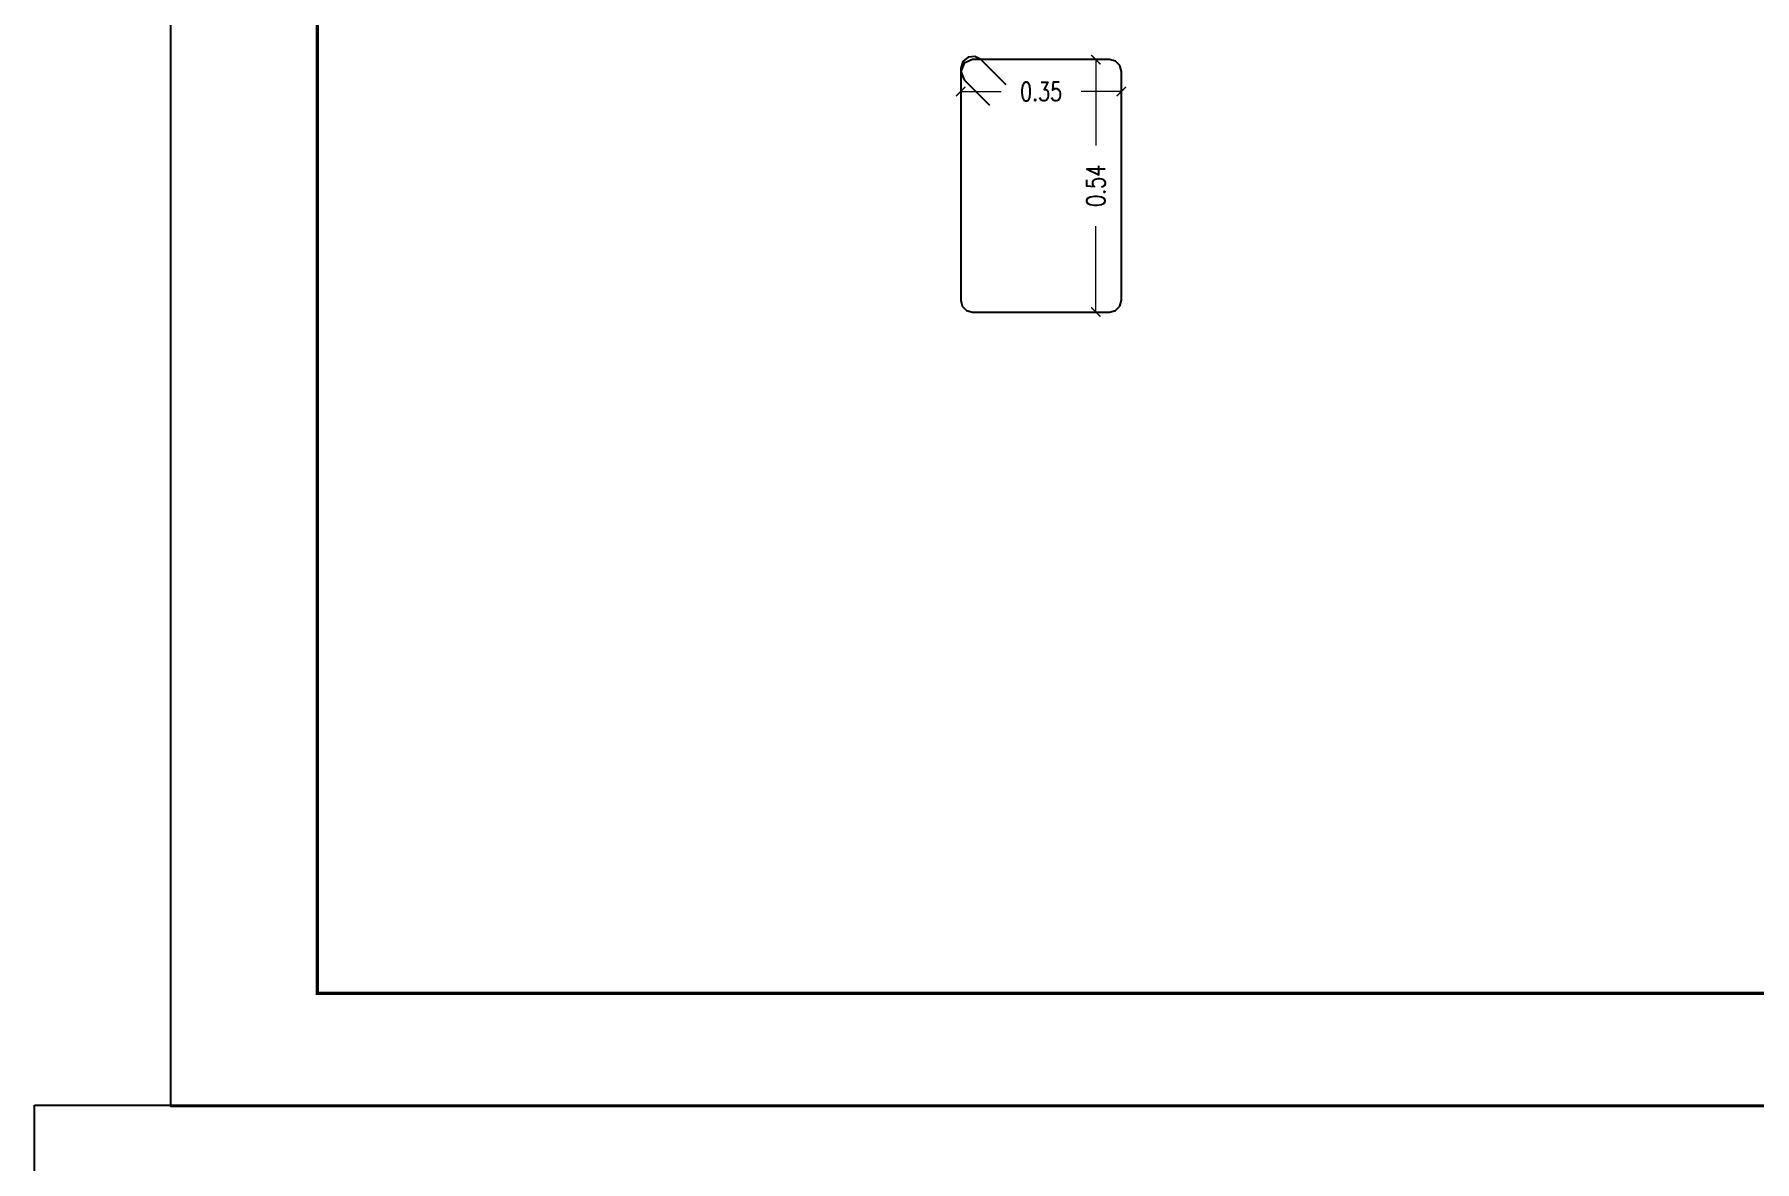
# Model space of a CAD drawing. Extents: x 166525 to 167198, y 178739 to 179747.
# Drawn here: x 167043.74 to 167062.15, y 179310.49 to 179322.54 of the extents above; entities that cross this region are included whole.
import ezdxf

# ---------------------------------------------------------------- set-up
doc = ezdxf.new("R2010")
doc.units = 0
doc.header["$MEASUREMENT"] = 0
doc.layers.get('0').update_dxf_attribs({"linetype": 'CONTINUOUS'})
doc.layers.get('DEFPOINTS').update_dxf_attribs({"linetype": 'CONTINUOUS'})
doc.layers.add('BEAM', color=6, linetype='CONTINUOUS', lineweight=13)
for name, color, linetype in [('COVER', 7, 'CONTINUOUS'), ('MHATCH', 8, 'CONTINUOUS'), ('REBARS', 2, 'CONTINUOUS')]:
    doc.layers.add(name, color=color, linetype=linetype)
doc.styles.add('DIM', font='simplex.shx', dxfattribs={"width": 0.75})
doc.dimstyles.new('MUTASIM', dxfattribs={"dimscale": 0.9995, "dimtxt": 0.2, "dimasz": 0.1, "dimexe": 0.05, "dimexo": 0.12, "dimgap": 0.05, "dimtad": 0, "dimzin": 0, "dimdsep": 46, "dimtxsty": 'DIM', "dimblk": 'ARCHTICK', "dimcen": 0.09, "dimclrd": 35, "dimclre": 33, "dimclrt": 256, "dimazin": 0, "dimtfac": 1, "dimtofl": 0, "dimtmove": 1, "dimatfit": 3, "dimfxl": 0.18, "dimtolj": 1, "dimtzin": 0, "dimlwd": 13, "dimlwe": 9, "dimarcsym": 0})

# ---------------------------------------------------------------- blocks, each defined once
blk = doc.blocks.new('_ARCHTICK')
at = {"color": 0, "linetype": 'ByBlock', "const_width": 0.15}
blk.add_lwpolyline([(-0.5, -0.5), (0.5, 0.5)], dxfattribs=at)
blk = doc.blocks.new('*D1225')
at = {"layer": 'BEAM', "color": 33, "lineweight": 9, "transparency": 16777216}
for p, q in [((167055.125, 179322.273), (167055.048, 179322.273)), ((167055.125, 179319.573), (167055.048, 179319.573))]:
    blk.add_line(p, q, dxfattribs=at)
at = {"layer": 'BEAM', "color": 35, "lineweight": 13, "transparency": 16777216}
for p, q in [((167055.098, 179322.273), (167055.098, 179321.355)), ((167055.098, 179319.573), (167055.098, 179320.491))]:
    blk.add_line(p, q, dxfattribs=at)
at = {"layer": 'DEFPOINTS', "color": 0, "transparency": 16777216}
for p in [(167055.098, 179322.273), (167055.245, 179322.273), (167055.245, 179319.573)]:
    blk.add_point(p, dxfattribs=at)
at = {"layer": 'BEAM', "color": 35, "lineweight": 13, "transparency": 16777216, "xscale": 0.09995000000000001, "yscale": 0.09995000000000001, "zscale": 0.09995000000000001}
for p, rotation in [((167055.098, 179322.273), 90), ((167055.098, 179319.573), 270)]:
    blk.add_blockref('_ARCHTICK', p, dxfattribs=dict(at, rotation=rotation))
at = {"layer": 'BEAM', "transparency": 16777216, "insert": (167055.098, 179320.923), "char_height": 0.1999, "attachment_point": 5, "rotation": 90, "style": 'DIM'}
blk.add_mtext('\\A1;0.54', dxfattribs=at)
blk = doc.blocks.new('*D1226')
at = {"layer": 'BEAM', "color": 33, "lineweight": 9, "transparency": 16777216}
for p, q in [((167053.653, 179322.051), (167053.653, 179321.981)), ((167055.372, 179322.022), (167055.372, 179321.881))]:
    blk.add_line(p, q, dxfattribs=at)
at = {"layer": 'BEAM', "color": 35, "lineweight": 13, "transparency": 16777216}
for p, q in [((167053.653, 179321.931), (167054.084, 179321.931)), ((167055.372, 179321.931), (167054.941, 179321.931))]:
    blk.add_line(p, q, dxfattribs=at)
at = {"layer": 'DEFPOINTS', "color": 0, "transparency": 16777216}
for p in [(167055.372, 179322.142), (167053.653, 179321.931), (167055.372, 179321.931)]:
    blk.add_point(p, dxfattribs=at)
at = {"layer": 'BEAM', "color": 35, "lineweight": 13, "transparency": 16777216, "xscale": 0.09995000000000001, "yscale": 0.09995000000000001, "zscale": 0.09995000000000001, "rotation": 180}
blk.add_blockref('_ARCHTICK', (167053.653, 179321.931), dxfattribs=at)
at = {"layer": 'BEAM', "color": 35, "lineweight": 13, "transparency": 16777216, "xscale": 0.09995000000000001, "yscale": 0.09995000000000001, "zscale": 0.09995000000000001}
blk.add_blockref('_ARCHTICK', (167055.372, 179321.931), dxfattribs=at)
at = {"layer": 'BEAM', "transparency": 16777216, "insert": (167054.513, 179321.931), "char_height": 0.1999, "attachment_point": 5, "style": 'DIM'}
blk.add_mtext('\\A1;0.35', dxfattribs=at)

msp = doc.modelspace()

# ---------------------------------------------------------------- linework, layer by layer
at = {"layer": 'COVER', "flags": 128}
for points in [[(167045.20186, 179353.39795), (167105.12311, 179353.39795), (167105.12311, 179311.07545), (167045.20186, 179311.07545)], [(167043.74335, 179311.08886), (167103.6646, 179311.08886), (167103.6646, 179268.76636), (167043.74335, 179268.76636)]]:
    msp.add_lwpolyline(points, close=True, dxfattribs=at)
at = {"layer": 'MHATCH', "const_width": 0.03562, "flags": 128}
msp.add_lwpolyline([(167046.76936, 179352.1867), (167103.55561, 179352.1867), (167103.55561, 179312.2867), (167046.76936, 179312.2867)], close=True, dxfattribs=at)
at = {"layer": 'REBARS'}
for p, q in [((167053.67434, 179322.25339), (167053.65293, 179322.18283)), ((167053.69013, 179322.23542), (167053.65293, 179322.14562)), ((167053.65293, 179322.18283), (167053.65293, 179319.69962)), ((167053.73133, 179322.30016), (167053.67434, 179322.25339)), ((167053.77993, 179322.27262), (167053.69013, 179322.23542)), ((167053.80471, 179322.30739), (167053.73133, 179322.30016)), ((167055.2451, 179322.27262), (167053.77993, 179322.27262)), ((167053.86972, 179322.27262), (167053.80471, 179322.30739)), ((167054.13913, 179322.00321), (167053.86972, 179322.27262)), ((167055.3086, 179322.25561), (167055.2451, 179322.27262)), ((167055.35508, 179322.20912), (167055.3086, 179322.25561)), ((167055.3721, 179322.14562), (167055.35508, 179322.20912)), ((167053.65293, 179322.14562), (167053.69013, 179322.05582)), ((167053.69013, 179322.05582), (167053.95954, 179321.78641)), ((167055.3721, 179319.69962), (167055.3721, 179322.14562)), ((167053.65293, 179319.69962), (167053.66995, 179319.63612)), ((167053.66995, 179319.63612), (167053.71643, 179319.58964)), ((167055.3086, 179319.58964), (167055.35508, 179319.63612)), ((167055.35508, 179319.63612), (167055.3721, 179319.69962)), ((167053.71643, 179319.58964), (167053.77993, 179319.57262)), ((167053.77993, 179319.57262), (167055.2451, 179319.57262)), ((167055.2451, 179319.57262), (167055.3086, 179319.58964))]:
    msp.add_line(p, q, dxfattribs=at)

# ---------------------------------------------------------------- dimensions: what is measured, and where the dimension line sits
at = {"layer": 'BEAM'}
dim = msp.add_linear_dim(base=(167055.09823, 179322.27262), p1=(167055.2451, 179319.57262), p2=(167055.2451, 179322.27262), angle=90, text='0.54', dimstyle='MUTASIM', override={"dimgap": 0.2, "dimlfac": 20}, dxfattribs=at)
dim.commit()
dim.dimension.update_dxf_attribs({"geometry": '*D1225', "text_midpoint": (167055.09823, 179320.92262)})
dim = msp.add_linear_dim(base=(167055.3721, 179321.931), p1=(167053.65293, 179321.931), p2=(167055.3721, 179322.14163), text='0.35', dimstyle='MUTASIM', override={"dimgap": 0.2, "dimlfac": 20}, dxfattribs=at)
dim.commit()
dim.dimension.update_dxf_attribs({"geometry": '*D1226', "text_midpoint": (167054.51251, 179321.931)})

doc.saveas('drawing.dxf')
